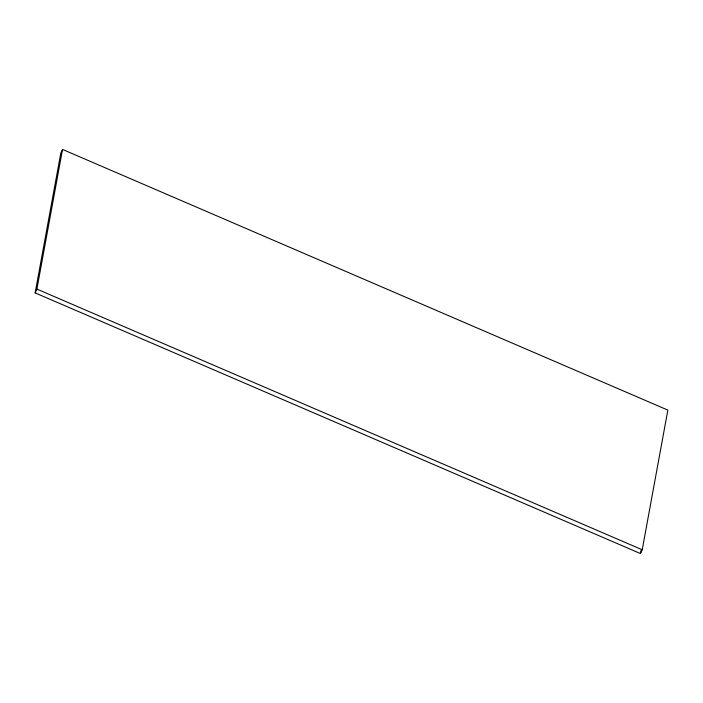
<?xml version="1.0" encoding="UTF-8"?>
<svg xmlns="http://www.w3.org/2000/svg" width="703" height="703" viewBox="0 0 703 703"><rect width="100%" height="100%" fill="white"/><g stroke="black" fill="none" stroke-linecap="round" stroke-linejoin="round"><path stroke-width="1.05" d="M35.15 292.896L60.783 153.228L62.532 149.423L667.85 410.104L642.217 549.772L640.468 553.577L35.15 292.896L36.899 289.091L62.532 149.423M640.468 553.577L641.057 550.352M36.899 289.091L642.217 549.772"/></g></svg>
